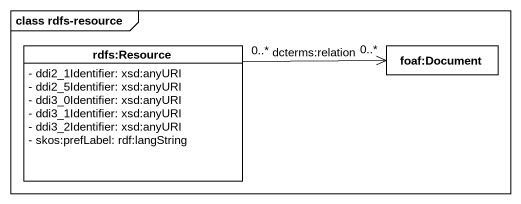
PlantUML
@startuml
mainframe class rdfs-resource
hide circle
hide empty members
skinparam classAttributeIconSize 0
class "rdfs:Resource" as rdfs_Resource {
  - ddi2_1Identifier: xsd:anyURI
  - ddi2_5Identifier: xsd:anyURI
  - ddi3_0Identifier: xsd:anyURI
  - ddi3_1Identifier: xsd:anyURI
  - ddi3_2Identifier: xsd:anyURI
  - skos:prefLabel: rdf:langString
}
class "foaf:Document" as foaf_Document
rdfs_Resource "0..*" -right-> "0..*" foaf_Document : dcterms:relation
@enduml
